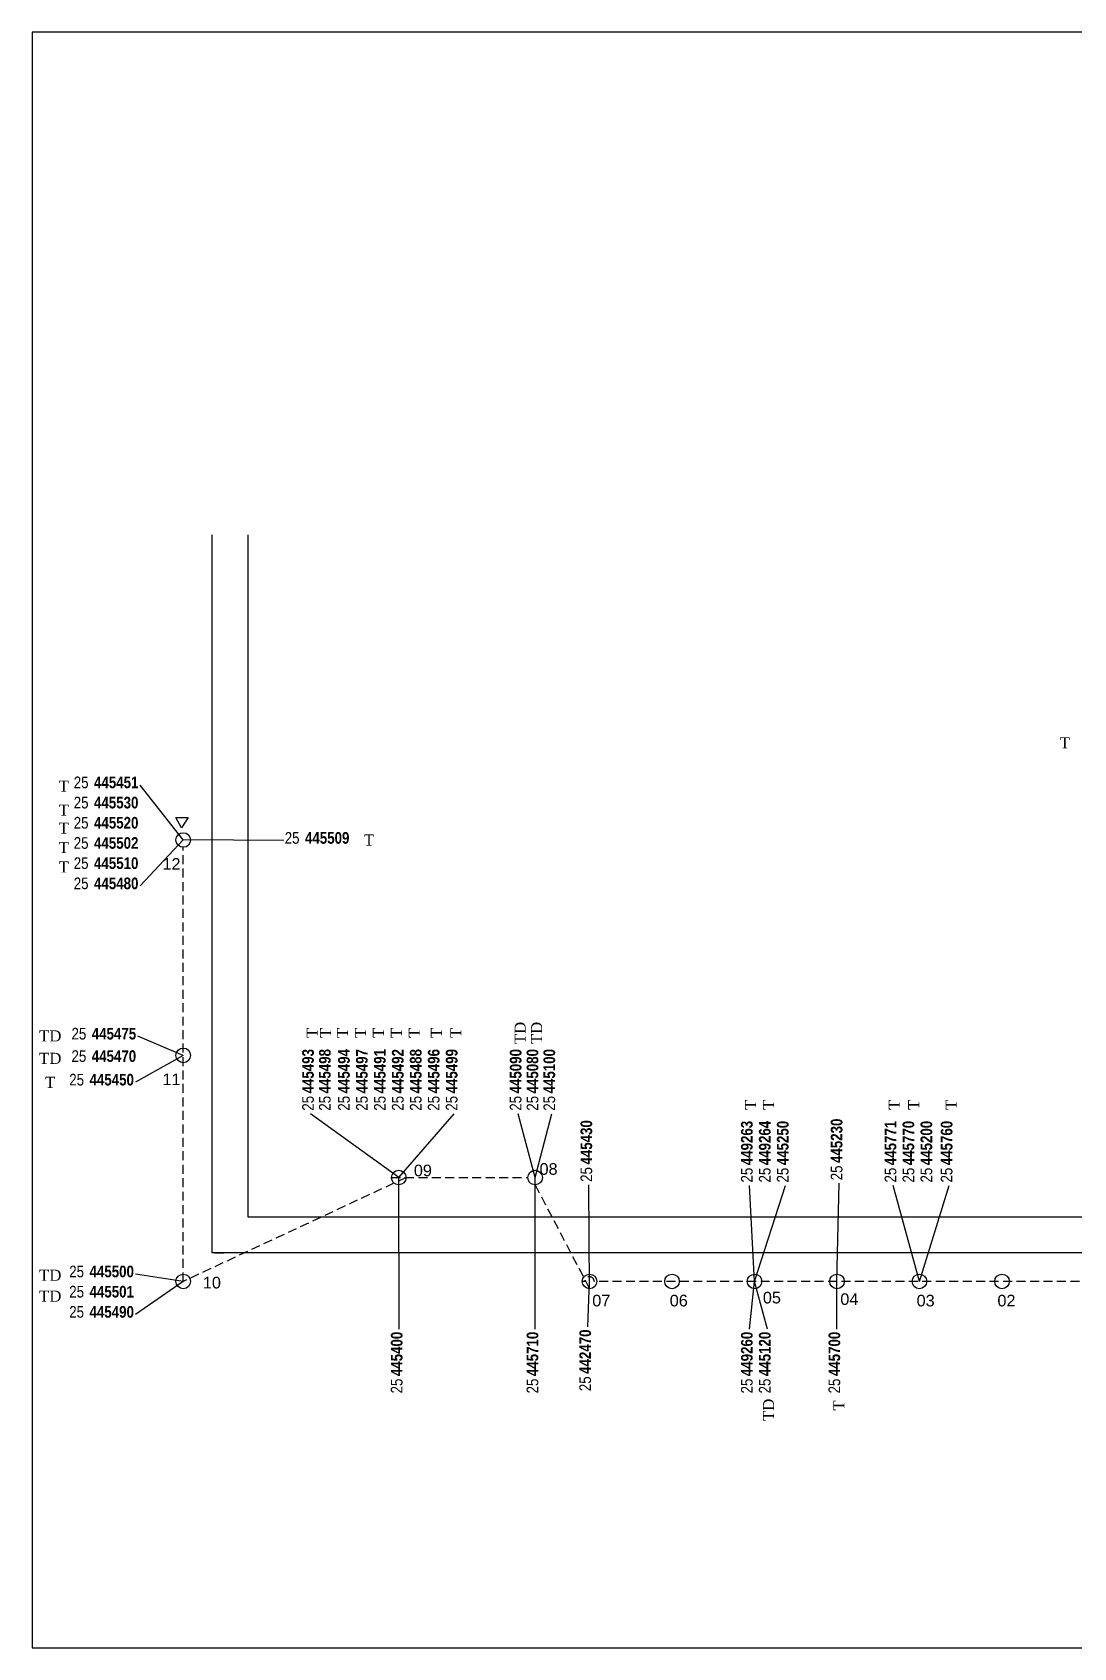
# Model space of a CAD drawing. Header units: metres. Extents: x 429925 to 893472, y 1245258 to 2552490.
# Drawn here: x 444875 to 445244, y 1266125 to 1266696 of the extents above; entities that cross this region are included whole.
import ezdxf

# ---------------------------------------------------------------- set-up
doc = ezdxf.new("R2010")
doc.units = ezdxf.units.M
doc.linetypes.add('HIDDEN2', pattern=[4.7625, 3.175, -1.5875])
doc.layers.add('CONNECTOR', color=7, linetype='Continuous')
doc.layers.add('DATA_GRAPHIC', color=7, linetype='Continuous')
doc.styles.get("Standard").update_dxf_attribs({"font": 'arial.ttf'})

msp = doc.modelspace()

# ---------------------------------------------------------------- linework, layer by layer
at = {"color": 9, "linetype": 'Continuous'}
for p, q in [((444938.88, 1266518.41), (444938.88, 1266264.41)), ((444951.58, 1266518.41), (444951.58, 1266277.11)), ((444951.58, 1266277.11), (445296.59, 1266277.11)), ((445294.48, 1266264.41), (444938.88, 1266264.41)), ((444939.94, 1266264.41), (444943.11, 1266264.41))]:
    msp.add_line(p, q, dxfattribs=at)
for points in [[(444875.38, 1266124.71), (445688.18, 1266124.71), (445688.18, 1266696.21), (444875.38, 1266696.21)], [(444928.12, 1266414.81), (444926.18, 1266418.4), (444930.46, 1266418.4)]]:
    msp.add_lwpolyline(points, close=True, dxfattribs=at)
for points in [[(444926.18, 1266410.46, -1), (444931.34, 1266410.46, -1)], [(444926.18, 1266334.26, -1), (444931.34, 1266334.26, -1)], [(445002.38, 1266291.04, -1), (445007.54, 1266291.04, -1)], [(445050.6, 1266291.04, -1), (445055.76, 1266291.04, -1)], [(444926.18, 1266254.29, -1), (444931.34, 1266254.29, -1)], [(445069.85, 1266254.29, -1), (445075.01, 1266254.29, -1)], [(445099.02, 1266254.29, -1), (445104.18, 1266254.29, -1)], [(445128.19, 1266254.29, -1), (445133.35, 1266254.29, -1)], [(445157.36, 1266254.29, -1), (445162.52, 1266254.29, -1)], [(445186.53, 1266254.29, -1), (445191.69, 1266254.29, -1)], [(445215.7, 1266254.29, -1), (445220.86, 1266254.29, -1)]]:
    msp.add_lwpolyline(points, format="xyb", close=True, dxfattribs=at)
at = {"layer": 'CONNECTOR', "linetype": 'Continuous'}
for p, q in [((444928.76, 1266410.46), (444913.48, 1266429.91)), ((444928.76, 1266410.46), (444913.48, 1266394.19)), ((444964.28, 1266410.26), (444928.76, 1266410.46)), ((444928.76, 1266334.26), (444912.68, 1266341.01)), ((444928.76, 1266334.26), (444911.89, 1266324.73)), ((445004.96, 1266291.04), (444973.8, 1266313.62)), ((445004.96, 1266291.04), (445024.6, 1266313.62)), ((445053.18, 1266291.04), (445047.22, 1266313.62)), ((445053.18, 1266291.04), (445059.13, 1266313.62)), ((445005.16, 1266237.42), (445004.96, 1266291.04)), ((445053.18, 1266237.42), (445053.18, 1266291.04)), ((445072.43, 1266251.71), (445072.23, 1266288.46)), ((445130.77, 1266254.29), (445128.98, 1266288.22)), ((445130.77, 1266254.29), (445141.68, 1266288.22)), ((445159.94, 1266254.29), (445160.73, 1266289.01)), ((445189.11, 1266254.29), (445179.78, 1266288.22)), ((445189.11, 1266254.29), (445199.62, 1266288.22)), ((444928.76, 1266254.29), (444911.89, 1266256.87)), ((444928.76, 1266254.29), (444911.89, 1266242.58)), ((445071.83, 1266238.21), (445072.43, 1266254.29)), ((445128.98, 1266237.42), (445130.77, 1266254.29)), ((445135.33, 1266237.42), (445130.77, 1266254.29)), ((445159.94, 1266237.42), (445159.94, 1266254.29))]:
    msp.add_line(p, q, dxfattribs=at)
at = {"layer": 'CONNECTOR', "linetype": 'HIDDEN2'}
for p, q in [((444928.76, 1266254.29), (444928.76, 1266407.88)), ((445007.54, 1266291.04), (444928.76, 1266254.29)), ((445002.38, 1266291.04), (445050.6, 1266291.04)), ((445053.18, 1266288.46), (445072.43, 1266251.71))]:
    msp.add_line(p, q, dxfattribs=at)
msp.add_lwpolyline([(445255.19, 1266254.29), (445074.08, 1266254.29, 1), (445070.75, 1266254.29), (445069.85, 1266254.29)], format="xyb", dxfattribs=at)

# ---------------------------------------------------------------- texts
at = {"width": 22.225, "attachment_point": 5}
for s, insert, char_height in [('\\C7;\\fTimes New Roman|b0|i0|;\\H3.9136135429144;T', (445240.5, 1266444.85), 3.9136), ('\\C7;\\fTimes New Roman|b0|i0|;\\H3.9136135429144;T', (444886.49, 1266429.51), 3.9136), ('\\C7;\\fTimes New Roman|b0|i0|;\\H3.9136135429144;T', (444886.49, 1266421.04), 3.9136), ('\\C7;\\fTimes New Roman|b0|i0|;\\H3.9136135429144;T', (444886.49, 1266414.69), 3.9136), ('\\C7;\\fTimes New Roman|b0|i0|;\\H3.9136135429144;T', (444886.49, 1266407.81), 3.9136), ('\\C7;\\fTimes New Roman|b0|i0|;\\H3.9136135429144;T', (444994.44, 1266410.46), 3.9136), ('\\C7;\\fArial Unicode MS|b0|i0|;\\H4.1092942200601;12', (444924.59, 1266401.99), 4.1093), ('\\C7;\\fTimes New Roman|b0|i0|;\\H3.9136135429144;T', (444886.49, 1266400.93), 3.9136), ('\\C7;\\fTimes New Roman|b0|i0|;\\H3.9136135429144;TD', (444881.73, 1266341.14), 3.9136), ('\\C7;\\fTimes New Roman|b0|i0|;\\H3.9136135429144;TD', (444881.73, 1266333.2), 3.9136), ('\\C7;\\fTimes New Roman|b0|i0|;\\H3.9136135429144;T', (444881.73, 1266324.73), 3.9136), ('\\C7;\\fArial Unicode MS|b0|i0|;\\H4.1092942200601;11', (444924.59, 1266325.79), 4.1093), ('\\C7;\\fArial Unicode MS|b0|i0|;\\H4.1092942200601;09', (445013.49, 1266293.51), 4.1093), ('\\C7;\\fArial Unicode MS|b0|i0|;\\H4.1092942200601;08', (445057.94, 1266294.04), 4.1093), ('\\C7;\\fTimes New Roman|b0|i0|;\\H3.9136135429144;TD', (444881.73, 1266256.47), 3.9136), ('\\C7;\\fArial Unicode MS|b0|i0|;\\H4.1092942200601;10', (444938.88, 1266253.83), 4.1093), ('\\C7;\\fTimes New Roman|b0|i0|;\\H3.9136135429144;TD', (444881.73, 1266249.06), 3.9136), ('\\C7;\\fArial Unicode MS|b0|i0|;\\H4.1092942200601;05', (445136.92, 1266248.53), 4.1093), ('\\C7;\\fArial Unicode MS|b0|i0|;\\H4.1092942200601;04', (445164.3, 1266248), 4.1093), ('\\C7;\\fArial Unicode MS|b0|i0|;\\H4.1092942200601;07', (445076.59, 1266247.48), 4.1093), ('\\C7;\\fArial Unicode MS|b0|i0|;\\H4.1092942200601;06', (445103.98, 1266247.48), 4.1093), ('\\C7;\\fArial Unicode MS|b0|i0|;\\H4.1092942200601;03', (445191.29, 1266247.48), 4.1093), ('\\C7;\\fArial Unicode MS|b0|i0|;\\H4.1092942200601;02', (445219.87, 1266247.48), 4.1093)]:
    msp.add_mtext(s, dxfattribs=dict(at, insert=insert, char_height=char_height))
at = {"char_height": 3.9136, "width": 22.225, "attachment_point": 5, "rotation": 90}
for s, insert in [('\\C7;\\fTimes New Roman|b0|i0|;\\H3.9136135429144;T', (444974.33, 1266342.2)), ('\\C7;\\fTimes New Roman|b0|i0|;\\H3.9136135429144;T', (444979.09, 1266342.2)), ('\\C7;\\fTimes New Roman|b0|i0|;\\H3.9136135429144;T', (444985.05, 1266342.2)), ('\\C7;\\fTimes New Roman|b0|i0|;\\H3.9136135429144;T', (444991.4, 1266342.2)), ('\\C7;\\fTimes New Roman|b0|i0|;\\H3.9136135429144;T', (444997.75, 1266342.2)), ('\\C7;\\fTimes New Roman|b0|i0|;\\H3.9136135429144;T', (445004.1, 1266342.2)), ('\\C7;\\fTimes New Roman|b0|i0|;\\H3.9136135429144;T', (445010.45, 1266342.2)), ('\\C7;\\fTimes New Roman|b0|i0|;\\H3.9136135429144;T', (445018.25, 1266342.2)), ('\\C7;\\fTimes New Roman|b0|i0|;\\H3.9136135429144;T', (445025.13, 1266342.2)), ('\\C7;\\fTimes New Roman|b0|i0|;\\H3.9136135429144;TD', (445047.89, 1266342.2)), ('\\C7;\\fTimes New Roman|b0|i0|;\\H3.9136135429144;TD', (445053.71, 1266342.2)), ('\\C7;\\fTimes New Roman|b0|i0|;\\H3.9136135429144;T', (445129.38, 1266316.8)), ('\\C7;\\fTimes New Roman|b0|i0|;\\H3.9136135429144;T', (445135.73, 1266316.8)), ('\\C7;\\fTimes New Roman|b0|i0|;\\H3.9136135429144;T', (445180.18, 1266316.8)), ('\\C7;\\fTimes New Roman|b0|i0|;\\H3.9136135429144;T', (445187.06, 1266316.8)), ('\\C7;\\fTimes New Roman|b0|i0|;\\H3.9136135429144;T', (445200.29, 1266316.8)), ('\\C7;\\fTimes New Roman|b0|i0|;\\H3.9136135429144;TD', (445135.73, 1266208.85)), ('\\C7;\\fTimes New Roman|b0|i0|;\\H3.9136135429144;T', (445160.6, 1266210.43))]:
    msp.add_mtext(s, dxfattribs=dict(at, insert=insert))
at = {"layer": 'DATA_GRAPHIC', "char_height": 4.1093}
for s, insert, width, attachment_point in [('\\C7;\\fArial Narrow|b0|i0|;\\H4.1092942200601;25', (444892.64, 1266432.89), 6.6993, 2), ('\\C7;\\fArial Narrow|b1|i0|;\\H4.1092942200601;445451', (444912.9, 1266432.89), 17.4645, 3), ('\\C7;\\fArial Narrow|b0|i0|;\\H4.1092942200601;25', (444892.64, 1266425.75), 6.6993, 2), ('\\C7;\\fArial Narrow|b1|i0|;\\H4.1092942200601;445530', (444912.9, 1266425.75), 17.4645, 3), ('\\C7;\\fArial Narrow|b0|i0|;\\H4.1092942200601;25', (444892.64, 1266418.61), 6.6993, 2), ('\\C7;\\fArial Narrow|b1|i0|;\\H4.1092942200601;445520', (444912.9, 1266418.61), 17.4645, 3), ('\\C7;\\fArial Narrow|b0|i0|;\\H4.1092942200601;25', (444892.64, 1266411.46), 6.6993, 2), ('\\C7;\\fArial Narrow|b1|i0|;\\H4.1092942200601;445502', (444912.9, 1266411.46), 17.4645, 3), ('\\C7;\\fArial Narrow|b0|i0|;\\H4.1092942200601;25', (444967.25, 1266413.25), 6.6993, 2), ('\\C7;\\fArial Narrow|b1|i0|;\\H4.1092942200601;445509', (444987.51, 1266413.25), 17.4645, 3), ('\\C7;\\fArial Narrow|b0|i0|;\\H4.1092942200601;25', (444892.64, 1266404.32), 6.6993, 2), ('\\C7;\\fArial Narrow|b1|i0|;\\H4.1092942200601;445510', (444912.9, 1266404.32), 17.4645, 3), ('\\C7;\\fArial Narrow|b0|i0|;\\H4.1092942200601;25', (444892.64, 1266397.17), 6.6993, 2), ('\\C7;\\fArial Narrow|b1|i0|;\\H4.1092942200601;445480', (444912.9, 1266397.17), 17.4645, 3), ('\\C7;\\fArial Narrow|b0|i0|;\\H4.1092942200601;25', (444891.85, 1266343.99), 6.6993, 2), ('\\C7;\\fArial Narrow|b1|i0|;\\H4.1092942200601;445475', (444912.1, 1266343.99), 17.4645, 3), ('\\C7;\\fArial Narrow|b0|i0|;\\H4.1092942200601;25', (444891.85, 1266336.06), 6.6993, 2), ('\\C7;\\fArial Narrow|b1|i0|;\\H4.1092942200601;445470', (444912.1, 1266336.06), 17.4645, 3), ('\\C7;\\fArial Narrow|b0|i0|;\\H4.1092942200601;25', (444891.05, 1266327.72), 6.6993, 2), ('\\C7;\\fArial Narrow|b1|i0|;\\H4.1092942200601;445450', (444911.31, 1266327.72), 17.4645, 3), ('\\C7;\\fArial Narrow|b0|i0|;\\H4.1092942200601;25', (444891.05, 1266259.86), 6.6993, 2), ('\\C7;\\fArial Narrow|b1|i0|;\\H4.1092942200601;445500', (444911.31, 1266259.86), 17.4645, 3), ('\\C7;\\fArial Narrow|b0|i0|;\\H4.1092942200601;25', (444891.05, 1266252.71), 6.6993, 2), ('\\C7;\\fArial Narrow|b1|i0|;\\H4.1092942200601;445501', (444911.31, 1266252.71), 17.4645, 3), ('\\C7;\\fArial Narrow|b0|i0|;\\H4.1092942200601;25', (444891.05, 1266245.57), 6.6993, 2), ('\\C7;\\fArial Narrow|b1|i0|;\\H4.1092942200601;445490', (444911.31, 1266245.57), 17.4645, 3)]:
    msp.add_mtext(s, dxfattribs=dict(at, insert=insert, width=width, attachment_point=attachment_point))
at = {"layer": 'DATA_GRAPHIC', "char_height": 4.1093, "rotation": 90}
for s, insert, width, attachment_point in [('\\C7;\\fArial Narrow|b1|i0|;\\H4.1092942200601;445493', (444970.81, 1266336.51), 17.6133, 3), ('\\C7;\\fArial Narrow|b1|i0|;\\H4.1092942200601;445498', (444976.77, 1266336.51), 17.6133, 3), ('\\C7;\\fArial Narrow|b1|i0|;\\H4.1092942200601;445494', (444983.51, 1266336.51), 17.6133, 3), ('\\C7;\\fArial Narrow|b1|i0|;\\H4.1092942200601;445497', (444989.86, 1266336.51), 17.6133, 3), ('\\C7;\\fArial Narrow|b1|i0|;\\H4.1092942200601;445491', (444996.21, 1266336.51), 17.6133, 3), ('\\C7;\\fArial Narrow|b1|i0|;\\H4.1092942200601;445492', (445002.56, 1266336.51), 17.6133, 3), ('\\C7;\\fArial Narrow|b1|i0|;\\H4.1092942200601;445488', (445008.91, 1266336.51), 17.6133, 3), ('\\C7;\\fArial Narrow|b1|i0|;\\H4.1092942200601;445496', (445015.26, 1266336.51), 17.6133, 3), ('\\C7;\\fArial Narrow|b1|i0|;\\H4.1092942200601;445499', (445021.61, 1266336.51), 17.6133, 3), ('\\C7;\\fArial Narrow|b1|i0|;\\H4.1092942200601;445090', (445044.24, 1266336.51), 17.6133, 3), ('\\C7;\\fArial Narrow|b1|i0|;\\H4.1092942200601;445080', (445050.19, 1266336.51), 17.6133, 3), ('\\C7;\\fArial Narrow|b1|i0|;\\H4.1092942200601;445100', (445056.14, 1266336.51), 17.6133, 3), ('\\C7;\\fArial Narrow|b0|i0|;\\H4.1092942200601;25', (444970.81, 1266317.3), 6.9081, 2), ('\\C7;\\fArial Narrow|b0|i0|;\\H4.1092942200601;25', (444976.77, 1266317.3), 6.9081, 2), ('\\C7;\\fArial Narrow|b0|i0|;\\H4.1092942200601;25', (444983.51, 1266317.3), 6.9081, 2), ('\\C7;\\fArial Narrow|b0|i0|;\\H4.1092942200601;25', (444989.86, 1266317.3), 6.9081, 2), ('\\C7;\\fArial Narrow|b0|i0|;\\H4.1092942200601;25', (444996.21, 1266317.3), 6.9081, 2), ('\\C7;\\fArial Narrow|b0|i0|;\\H4.1092942200601;25', (445002.56, 1266317.3), 6.9081, 2), ('\\C7;\\fArial Narrow|b0|i0|;\\H4.1092942200601;25', (445008.91, 1266317.3), 6.9081, 2), ('\\C7;\\fArial Narrow|b0|i0|;\\H4.1092942200601;25', (445015.26, 1266317.3), 6.9081, 2), ('\\C7;\\fArial Narrow|b0|i0|;\\H4.1092942200601;25', (445021.61, 1266317.3), 6.9081, 2), ('\\C7;\\fArial Narrow|b0|i0|;\\H4.1092942200601;25', (445044.24, 1266317.3), 6.9081, 2), ('\\C7;\\fArial Narrow|b0|i0|;\\H4.1092942200601;25', (445050.19, 1266317.3), 6.9081, 2), ('\\C7;\\fArial Narrow|b0|i0|;\\H4.1092942200601;25', (445056.14, 1266317.3), 6.9081, 2), ('\\C7;\\fArial Narrow|b1|i0|;\\H4.1092942200601;445430', (445069.24, 1266311.34), 17.6133, 3), ('\\C7;\\fArial Narrow|b1|i0|;\\H4.1092942200601;449263', (445125.99, 1266311.11), 17.6133, 3), ('\\C7;\\fArial Narrow|b1|i0|;\\H4.1092942200601;449264', (445132.34, 1266311.11), 17.6133, 3), ('\\C7;\\fArial Narrow|b1|i0|;\\H4.1092942200601;445250', (445138.69, 1266311.11), 17.6133, 3), ('\\C7;\\fArial Narrow|b1|i0|;\\H4.1092942200601;445230', (445157.74, 1266311.9), 17.6133, 3), ('\\C7;\\fArial Narrow|b1|i0|;\\H4.1092942200601;445771', (445176.79, 1266311.11), 17.6133, 3), ('\\C7;\\fArial Narrow|b1|i0|;\\H4.1092942200601;445770', (445183.14, 1266311.11), 17.6133, 3), ('\\C7;\\fArial Narrow|b1|i0|;\\H4.1092942200601;445200', (445189.49, 1266311.11), 17.6133, 3), ('\\C7;\\fArial Narrow|b1|i0|;\\H4.1092942200601;445760', (445196.64, 1266311.11), 17.6133, 3), ('\\C7;\\fArial Narrow|b0|i0|;\\H4.1092942200601;25', (445069.24, 1266292.13), 6.9081, 2), ('\\C7;\\fArial Narrow|b0|i0|;\\H4.1092942200601;25', (445125.99, 1266291.9), 6.9081, 2), ('\\C7;\\fArial Narrow|b0|i0|;\\H4.1092942200601;25', (445132.34, 1266291.9), 6.9081, 2), ('\\C7;\\fArial Narrow|b0|i0|;\\H4.1092942200601;25', (445138.69, 1266291.9), 6.9081, 2), ('\\C7;\\fArial Narrow|b0|i0|;\\H4.1092942200601;25', (445157.74, 1266292.69), 6.9081, 2), ('\\C7;\\fArial Narrow|b0|i0|;\\H4.1092942200601;25', (445176.79, 1266291.9), 6.9081, 2), ('\\C7;\\fArial Narrow|b0|i0|;\\H4.1092942200601;25', (445183.14, 1266291.9), 6.9081, 2), ('\\C7;\\fArial Narrow|b0|i0|;\\H4.1092942200601;25', (445189.49, 1266291.9), 6.9081, 2), ('\\C7;\\fArial Narrow|b0|i0|;\\H4.1092942200601;25', (445196.64, 1266291.9), 6.9081, 2), ('\\C7;\\fArial Narrow|b1|i0|;\\H4.1092942200601;445400', (445002.17, 1266236.49), 17.6133, 3), ('\\C7;\\fArial Narrow|b1|i0|;\\H4.1092942200601;445710', (445050.19, 1266236.49), 17.6133, 3), ('\\C7;\\fArial Narrow|b1|i0|;\\H4.1092942200601;442470', (445068.84, 1266237.29), 17.6133, 3), ('\\C7;\\fArial Narrow|b1|i0|;\\H4.1092942200601;449260', (445125.99, 1266236.49), 17.6133, 3), ('\\C7;\\fArial Narrow|b1|i0|;\\H4.1092942200601;445120', (445132.34, 1266236.49), 17.6133, 3), ('\\C7;\\fArial Narrow|b1|i0|;\\H4.1092942200601;445700', (445156.95, 1266236.49), 17.6133, 3), ('\\C7;\\fArial Narrow|b0|i0|;\\H4.1092942200601;25', (445002.17, 1266217.28), 6.9081, 2), ('\\C7;\\fArial Narrow|b0|i0|;\\H4.1092942200601;25', (445050.19, 1266217.28), 6.9081, 2), ('\\C7;\\fArial Narrow|b0|i0|;\\H4.1092942200601;25', (445068.84, 1266218.08), 6.9081, 2), ('\\C7;\\fArial Narrow|b0|i0|;\\H4.1092942200601;25', (445125.99, 1266217.28), 6.9081, 2), ('\\C7;\\fArial Narrow|b0|i0|;\\H4.1092942200601;25', (445132.34, 1266217.28), 6.9081, 2), ('\\C7;\\fArial Narrow|b0|i0|;\\H4.1092942200601;25', (445156.95, 1266217.28), 6.9081, 2)]:
    msp.add_mtext(s, dxfattribs=dict(at, insert=insert, width=width, attachment_point=attachment_point))

doc.saveas('drawing.dxf')
